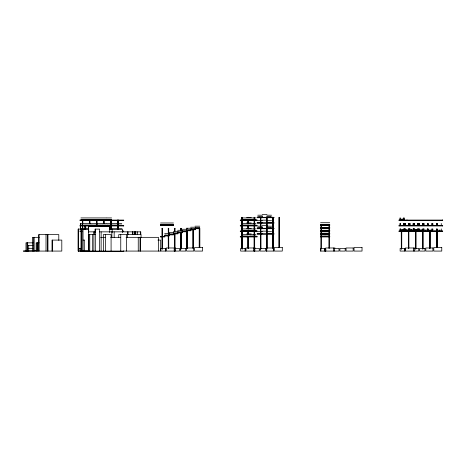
<?xml version="1.0" encoding="UTF-8"?>
<svg xmlns="http://www.w3.org/2000/svg" width="466" height="466" viewBox="0 0 466 466"><rect width="100%" height="100%" fill="white"/><g stroke="black" fill="none" stroke-linecap="round" stroke-linejoin="round"><path stroke-width="0.7" d="M401.348 230.105L402.1 229.866M401.57 230.105L401.948 229.901M405.997 230.105L407.581 230.105M406.218 230.105L406.9 229.855M410.651 230.105L411.554 229.855M410.872 230.105L411.402 229.866M415.299 230.105L416.051 229.866M415.521 230.105L415.899 229.901M420.175 230.105L421.747 229.954M420.617 230.105L421.305 229.954M425.266 230.105L426.396 229.954M429.477 230.105L430.84 230.105M438.78 230.105L440.143 230.105M401.669 219.043L402.834 219.043M401.878 229.866L402.933 230.105M415.829 229.866L416.202 229.855M262.346 214.663L266.954 214.663M257.745 215.193L262.393 215.193M266.907 215.193L271.562 215.193M257.389 216.917L262.696 216.917M266.604 216.917L271.911 216.917M258.869 217.028L262.434 217.028M266.867 217.028L270.431 217.028M241.825 217.319L241.825 248.92L241.778 217.319L242.308 217.319L242.308 248.92M247.976 217.319L248.512 217.319M279.518 217.319L278.988 217.319L278.988 247.481M246.66 217.406L251.267 217.406M80.933 217.937L106.51 217.937M106.848 217.937L111.601 217.937M242.058 217.937L254.308 217.937M254.558 217.937L255.875 217.937M400.009 217.937L399.933 220.465M400.23 217.937L400.212 220.063M404.086 217.937L404.069 220.063L399.991 220.022M80.933 219.667L106.51 219.667M106.848 219.667L111.601 219.667M241.703 219.667L254.226 219.667M254.558 219.667L256.23 219.667M81.824 219.771L85.68 219.771M86.921 219.771L91.68 219.771M92.012 219.771L95.868 219.771M97.109 219.771L100.965 219.771M102.205 219.771L106.056 219.771M107.296 219.771L111.153 219.771M243.188 219.771L244.609 219.771M244.918 219.771L247.743 219.771M250.19 219.771L253.015 219.771M262.346 220.156L266.954 220.156M123.746 220.465L79.907 220.465L79.907 220.063L123.746 220.063L123.653 220.465M257.745 220.686L262.393 220.686M266.907 220.686L271.562 220.686M257.389 222.41L262.696 222.41M266.604 222.41L271.911 222.41M258.869 222.521L262.434 222.521M266.867 222.521L270.431 222.521M320.556 222.725L329.701 222.725M246.66 222.899L251.267 222.899M160.52 222.987L173.428 222.987M80.933 223.43L106.51 223.43M106.848 223.43L111.601 223.43M111.939 223.43L116.698 223.43M117.036 223.43L121.795 223.43M242.058 223.43L254.308 223.43M254.558 223.43L255.875 223.43M399.974 223.43L399.933 225.958M400.23 223.43L400.212 225.556M400.638 223.43L400.655 225.556M403.847 223.43L403.847 225.556L403.865 223.43M404.086 223.43L404.069 225.556M404.622 223.43L404.645 225.556M404.884 223.43L404.867 225.556M405.309 223.43L405.309 225.556L405.327 223.43M408.699 223.43L408.717 225.556M409.276 223.43L409.294 225.556M409.498 223.43L409.515 225.556M413.831 223.43L413.814 225.556M414.146 223.43L414.169 225.556M418.445 223.43L418.462 225.556M418.8 223.43L418.817 225.556M423.099 223.43L423.116 225.556M423.448 223.43L423.472 225.556M427.747 223.43L427.765 225.556M431.959 223.43L431.994 225.556L431.976 223.43M441.261 223.43L441.279 225.556M80.315 223.61L80.519 229.389M320.556 224.449L329.701 224.449M321.01 224.554L324.866 224.554M325.396 224.554L329.246 224.554M160.52 224.717L173.428 224.717M160.968 224.822L164.824 224.822M165.046 224.822L168.902 224.822M169.123 224.822L172.973 224.822M80.933 225.16L96.701 225.16L96.666 225.556M96.916 225.16L106.51 225.16M106.848 225.16L111.601 225.16M111.939 225.16L116.698 225.16M117.036 225.16L121.795 225.16M241.703 225.16L254.226 225.16M254.558 225.16L256.23 225.16M81.824 225.264L85.68 225.264M86.921 225.264L91.68 225.264M92.012 225.264L95.868 225.264M97.109 225.264L100.965 225.264M102.205 225.264L106.056 225.264M107.296 225.264L111.153 225.264M112.393 225.264L116.244 225.264M117.484 225.264L121.341 225.264M243.188 225.264L244.609 225.264M244.918 225.264L247.743 225.264M250.19 225.264L253.015 225.264M254.745 225.264L255.916 225.16M262.346 225.649L266.954 225.649M320.556 225.649L329.701 225.649M123.746 225.958L79.907 225.958L79.907 225.556L123.746 225.556L123.653 225.958M195.027 226.179L199.786 226.179M257.745 226.179L262.393 226.179M266.907 226.179L271.562 226.179M84.439 226.354L85.773 226.354L85.761 229.26M110.704 226.354L88.307 226.354L88.307 229.26M190.687 227.21L195.44 227.21M320.556 227.373L329.701 227.373M321.01 227.478L324.866 227.478M325.396 227.478L329.246 227.478M195.289 227.903L199.786 227.903M257.389 227.903L262.696 227.903M266.604 227.903L271.911 227.903M195.481 228.014L199.332 228.014M258.869 228.014L262.434 228.014M266.867 228.014L270.431 228.014M186.342 228.235L191.072 228.235M162.034 228.305L162.57 228.305M168.768 228.305L168.238 228.305L168.29 233.996M174.971 228.305L174.441 228.305L174.494 231.148M180.645 228.305L181.175 228.305L181.175 230.437M186.843 228.305L187.379 228.305M246.66 228.392L251.267 228.392M320.556 228.567L329.701 228.567M199.605 228.701L195.26 228.701L195.26 228.305L199.78 228.305L199.78 247.516M80.933 228.923L88.476 228.923M110.611 228.923L111.601 228.923M111.939 228.923L116.698 228.923M117.036 228.923L121.795 228.923M190.944 228.934L195.44 228.934M242.058 228.923L254.308 228.923M254.558 228.923L255.875 228.923M400.009 228.923L399.933 231.451M400.23 228.923L400.212 231.049M400.638 228.923L400.655 231.049M403.847 228.923L403.847 231.049L403.865 228.923M404.086 228.923L404.069 231.049M404.622 228.923L404.645 231.049M404.884 228.923L404.867 231.049M408.478 231.049L408.513 228.923M408.699 228.923L408.688 248.215M409.276 228.923L409.294 231.049M409.532 228.923L409.515 231.049M413.925 228.923L413.948 231.049M414.146 228.923L414.169 231.049M418.445 228.923L418.462 231.049M418.8 228.923L418.817 231.049M423.099 228.923L423.116 231.049M423.448 228.923L423.472 231.049M427.747 228.923L427.765 231.049M428.103 228.923L428.12 231.049L428.097 228.923M436.607 228.923L436.694 247.498L436.741 231.049M441.296 228.923L441.279 231.049M191.136 229.039L194.992 229.039M109.487 229.103L122.441 229.103L122.441 232.645M182.002 229.266L186.732 229.266M186.604 229.965L191.101 229.965M186.796 230.07L190.652 230.07M177.662 230.297L182.422 230.297M320.556 230.297L329.701 230.297M321.01 230.402L324.866 230.402M325.396 230.402L329.246 230.402M80.933 230.653L81.923 230.653M241.703 230.653L254.226 230.653M254.558 230.653L256.23 230.653M243.188 230.757L244.609 230.757M244.918 230.757L247.743 230.757M250.19 230.757L253.015 230.757M254.745 230.757L255.916 230.757M182.119 230.996L186.761 230.996M81.265 231.049L79.907 231.049L79.907 231.451L81.94 231.451M122.214 231.049L123.746 231.049L123.653 231.451M182.456 231.101L186.307 231.101M262.346 231.142L266.954 231.142M173.317 231.328L177.96 231.328M122.214 231.451L123.746 231.451M320.556 231.491L329.701 231.491M257.745 231.672L262.393 231.672M266.907 231.672L271.562 231.672M81.358 231.847L80.979 231.847L80.979 251.337M81.591 231.847L81.999 231.847M88.517 231.847L95.588 231.847M99.433 231.847L140.773 231.847L140.773 234.695M177.779 232.027L182.422 232.027M178.111 232.132L181.967 232.132M168.977 232.359L173.62 232.359M173.434 233.058L178.076 233.058M173.771 233.163L177.628 233.163M320.556 233.221L329.701 233.221M164.638 233.39L169.397 233.39M257.389 233.396L262.696 233.396M266.604 233.396L271.911 233.396M321.01 233.326L324.866 233.326M325.396 233.326L329.246 233.326M258.869 233.507L262.434 233.507M266.867 233.507L270.431 233.507M246.66 233.885L251.267 233.885M169.094 234.083L173.736 234.083M169.432 234.194L173.282 234.194M242.058 234.415L254.308 234.415M254.558 234.415L255.875 234.415M320.556 234.415L329.701 234.415M95.39 234.596L88.825 234.596L88.825 251.075M126.688 234.596L141.047 234.596L141.047 237.462M164.638 235.114L169.397 235.114M165.086 235.219L166.374 235.219M167.661 235.219L168.942 235.219M241.703 236.145L254.226 236.145M254.558 236.145L256.23 236.145M320.556 236.145L329.701 236.145M243.188 236.25L244.609 236.25M244.918 236.25L247.743 236.25M250.19 236.25L253.015 236.25M254.745 236.25L255.916 236.25M321.01 236.25L324.866 236.25M325.396 236.25L329.246 236.25M39.266 237.34L32.434 237.34L32.434 251.075M100.586 237.34L105.491 237.34M110.634 237.34L120.758 237.34M126.053 237.34L158.469 237.34L158.469 251.075M83.018 240.089L84.294 240.089M157.904 240.089L160.671 240.089L160.671 251.075L78.154 251.075L78.154 229.103L88.68 229.103L88.68 251.075M32.981 242.833L25.991 242.833L25.991 251.075M39.138 242.833L36.167 242.833L36.167 251.075M27.669 245.582L32.94 245.582M175.531 247.976L166.228 247.976L166.228 251.075L179.515 251.075L179.515 248.419L175.088 248.419L175.088 251.075M255.269 247.976L245.966 247.976L245.966 251.075L259.259 251.075L259.259 248.419L254.826 248.419L254.826 251.075M335.007 247.976L325.705 247.976L325.705 251.075M414.746 247.976L405.443 247.976L405.443 251.075L418.736 251.075L418.736 248.419L414.303 248.419L414.303 251.075M28.711 248.326L32.94 248.326M78.568 248.326L81.282 248.326M325.705 249.304L325.175 249.304L325.175 251.075M36.587 250.807L23.3 251.075L61.803 251.075L61.803 240.089L52.023 240.089L52.023 251.075M83.053 250.807L89.198 250.807M415.981 229.855L416.359 229.866M411.332 229.855L411.705 229.866M402.03 229.855L402.711 230.105M416.138 229.866L416.505 229.901M411.484 229.866L412.235 230.105M406.835 229.866L407.36 230.105M416.284 229.901L416.884 230.105M411.635 229.901L412.014 230.105M442.613 220.063L442.613 220.465M442.613 225.556L442.613 225.958M442.613 231.049L442.613 231.451M440.393 225.515L438.529 225.515M440.393 231.008L438.529 231.008M437.423 225.556L437.423 223.43L437.405 225.556M437.423 231.049L437.423 228.923L437.405 231.049M437.172 231.049L437.172 247.498M437.038 231.049L437.038 247.498M436.875 231.049L436.875 247.498M436.625 228.923L436.625 231.049M435.739 225.515L433.881 225.515M435.739 231.008L433.881 231.008M432.774 225.556L432.774 223.43L432.745 225.556M432.774 231.049L432.774 228.923L432.751 231.049M431.091 225.515L429.227 225.515M431.091 231.008L429.227 231.008M430.135 231.049L430.083 248.215M429.955 231.049L429.955 248.215M429.786 231.049L429.786 248.215M429.658 231.049L429.658 248.215M429.605 231.049L429.605 248.215M428.12 225.556L428.137 223.43L428.097 225.556M426.879 225.515L425.021 225.515M426.879 231.008L425.021 231.008M423 231.049L423 248.931M422.866 231.049L422.866 248.931M422.703 248.931L422.691 228.923L422.656 231.049M422.516 231.049L422.516 248.931M422.231 225.515L419.924 225.515M422.231 231.008L420.367 231.008M417.577 225.515L415.719 225.515M417.577 231.008L415.276 231.008M415.963 231.049L415.963 248.931M415.777 231.049L415.777 248.931M415.614 231.049L415.614 248.931M415.427 231.049L415.427 248.931M413.837 231.049L413.796 228.923L413.814 231.049M413.418 247.976L413.418 251.075M412.928 225.515L411.064 225.515M412.928 231.008L410.622 231.008M409.177 225.556L409.142 223.43L409.16 225.556M409.177 231.049L409.142 228.923L409.16 231.049M408.822 231.049L408.874 248.215M408.496 228.923L408.525 248.215M408.391 231.049L408.391 248.215M408.274 225.515L406.416 225.515M408.274 231.008L405.973 231.008M407.267 220.063L407.267 220.465M406.329 220.063L406.329 220.465M404.529 225.556L404.488 223.43L404.511 225.556M404.529 231.049L404.488 228.923L404.511 231.049M404.558 248.419L404.558 251.075M403.626 225.515L401.762 225.515M403.626 231.008L401.319 231.008M403.183 220.022L401.319 220.022M401.762 230.903L401.733 248.931M401.599 231.049L401.599 248.931M401.436 231.049L401.436 248.931M401.255 231.049L401.302 248.931M334.565 251.075L334.565 248.419L338.998 248.419L338.998 251.075L320.387 251.075L320.387 248.419L325.262 248.419L325.262 251.075M333.679 247.976L333.679 251.075M329.602 224.851L329.602 248.238M329.246 224.449L329.246 224.851M329.246 227.373L329.246 227.775M329.246 230.297L329.246 230.699M329.246 233.221L329.246 233.617M329.246 236.145L329.246 236.542M328.897 224.851L328.897 248.238M325.792 249.304L325.792 251.075M325.396 224.449L325.396 224.851M325.396 227.373L325.396 227.775M325.396 230.297L325.396 230.699M325.396 233.221L325.396 233.617M325.396 236.145L325.396 236.542M325.087 249.304L325.087 251.075M324.866 224.449L324.866 224.851M324.866 227.373L324.866 227.775M324.866 230.297L324.866 230.699M324.866 233.221L324.866 233.617M324.866 236.145L324.866 236.542M324.819 248.419L324.819 251.075M321.627 224.851L321.627 248.949M321.01 224.449L321.01 224.851M321.01 227.373L321.01 227.775M321.01 230.297L321.01 230.699M321.01 233.221L321.01 233.617M321.01 236.145L321.01 236.542M320.923 224.851L320.835 251.075M279.466 217.319L279.466 247.481M279.338 217.319L279.338 247.481M279.169 217.319L279.169 247.481M273.315 217.319L273.315 251.075M273.134 217.319L273.134 248.203M272.971 217.319L272.971 248.203M272.837 217.319L272.837 248.203M271.602 227.903L271.602 228.305M271.602 233.396L271.602 233.798M270.431 216.917L270.431 217.319M270.431 222.41L270.431 222.812M270.431 227.903L270.431 228.305M270.431 233.396L270.431 233.798M267.065 217.319L267.117 248.203M266.867 216.917L266.931 248.203M266.768 217.319L266.768 251.075M266.634 217.319L266.634 251.075M262.434 216.917L262.434 217.319M262.434 222.41L262.434 222.812M262.434 227.903L262.434 228.305M262.434 233.396L262.434 233.798M260.861 217.319L260.913 248.92M260.727 217.319L260.727 248.92M260.564 217.319L260.564 220.907M260.564 222.346L260.564 225.934M260.564 227.373L260.564 231.684M260.564 233.117L260.564 248.92M260.43 217.319L260.43 220.907M260.43 223.063L260.43 225.934M260.43 228.812L260.43 231.684M260.383 233.839L260.43 248.92M258.869 216.917L258.869 217.319M258.869 222.41L258.869 222.812M258.869 227.903L258.869 228.305M258.869 233.396L258.869 233.798M257.704 227.903L257.704 228.305M257.704 233.396L257.704 233.798M255.916 230.653L255.916 231.049M255.916 236.145L255.916 236.542M254.745 219.667L254.745 220.063M254.745 225.16L254.745 225.556M254.745 230.653L254.745 231.049M254.745 236.145L254.745 236.542M254.663 251.075L254.71 217.319L254.18 217.319L254.18 251.075M254.529 217.319L254.529 251.075M254.366 217.319L254.366 251.075M254.232 217.319L254.232 251.075M253.941 247.976L253.941 251.075M253.015 219.667L253.015 220.063M253.015 225.16L253.015 225.556M253.015 230.653L253.015 231.049M253.015 236.145L253.015 236.542M250.19 219.667L250.19 220.063M250.19 225.16L250.19 225.556M250.19 230.653L250.19 231.049M250.19 236.145L250.19 236.542M248.512 220.191L248.512 223.785M248.512 225.934L248.512 228.812M248.512 231.684L248.512 234.555M248.512 236.711L248.512 248.203M248.46 220.191L248.46 223.785M248.46 225.934L248.46 228.812M248.46 231.684L248.46 234.555M248.46 236.711L248.46 248.203M248.326 220.191L248.326 223.785M248.326 225.934L248.326 228.812M248.326 231.684L248.326 234.555M248.326 236.711L248.326 248.203M248.162 220.191L248.162 223.785M248.162 225.934L248.162 228.812M248.162 231.684L248.162 234.555M248.162 236.711L248.162 248.203M247.743 219.667L247.79 220.465M247.743 225.16L247.743 225.556M247.743 230.653L247.743 231.049M247.743 236.145L247.79 236.944M246.852 220.063L246.852 220.465M246.852 236.542L246.852 236.944M245.081 248.419L245.081 251.075M244.918 219.667L244.918 220.063M244.918 225.16L244.918 225.556M244.918 230.653L244.918 231.049M244.918 236.145L244.918 236.542M243.188 219.667L243.188 220.063M243.188 225.16L243.188 225.556M243.188 230.653L243.188 231.049M243.188 236.145L243.188 236.542M242.256 217.319L242.256 248.92M242.122 217.319L242.122 248.92M242.017 219.667L242.017 220.063M242.017 225.16L242.017 225.556M242.017 230.653L242.017 231.049M242.017 236.145L242.017 236.542M241.959 217.319L241.959 248.92M240.456 220.063L240.456 220.465M240.456 225.556L240.456 225.958M240.456 231.049L240.456 231.451M240.456 236.542L240.456 236.944M199.728 228.305L199.728 247.516M199.605 228.305L199.594 247.516M199.431 228.305L199.431 247.516M199.332 227.903L199.297 247.516M199.25 228.305L199.25 247.516M195.481 227.903L195.481 228.305M194.992 228.934L194.992 229.336M193.576 229.726L193.576 248.227M193.53 229.726L193.53 248.227M193.396 229.726L193.396 248.227M193.233 229.726L193.233 248.227M193.099 229.726L193.099 248.227M193.046 229.726L193.046 248.227M191.136 228.934L191.136 229.336M190.652 229.965L190.652 230.361M187.192 230.437L187.192 248.227M187.029 230.437L187.029 248.227M186.895 230.437L186.895 248.227M186.796 229.965L186.843 248.227M186.307 230.996L186.307 231.392M182.456 230.996L182.456 231.392M181.967 232.027L181.967 232.423M181.175 232.575L181.123 248.937M180.989 228.305L180.989 230.437M180.989 232.575L180.989 248.937M180.825 228.305L180.825 230.437M180.825 232.575L180.825 248.937M180.691 228.305L180.645 230.437M180.691 232.575L180.691 248.937M178.111 232.027L178.111 232.423M177.628 233.058L177.628 233.454M174.919 228.305L174.919 231.148M174.919 233.996L174.919 251.075M174.791 228.305L174.791 231.148M174.791 233.996L174.791 251.075M174.622 228.305L174.622 231.148M174.622 233.996L174.622 251.075M174.494 233.996L174.494 251.075M174.202 247.976L174.202 251.075M173.771 233.058L173.771 233.454M173.282 234.083L173.282 234.485M172.973 224.717L172.973 225.113M169.432 234.083L169.432 234.485M169.123 224.717L169.123 225.113M168.902 224.717L168.902 225.113M168.942 235.114L168.942 235.516M168.721 228.305L168.768 233.996M168.721 235.417L168.768 248.227M168.587 228.305L168.587 233.996M168.587 235.417L168.587 248.227M168.424 228.305L168.424 233.996M168.424 235.417L168.424 248.227M168.238 235.417L168.29 248.227M168.051 225.113L168.051 225.515M168.051 235.516L168.051 235.912M167.113 225.113L167.113 225.515M167.113 235.516L167.113 235.912M165.343 248.419L165.343 251.075M165.046 224.717L165.046 225.113M165.086 235.114L165.086 235.516M164.824 224.717L164.824 225.113M162.518 228.305L162.518 248.937M162.384 228.305L162.384 248.937M162.22 228.305L162.22 248.937M162.086 228.305L162.034 248.937M160.968 224.717L160.968 225.113M160.718 225.113L160.718 225.515M160.718 236.542L160.718 236.944M140.633 231.847L140.633 234.695M140.598 237.34L140.615 251.075M140.039 237.34L140.039 251.075M138.251 237.34L138.251 251.075M137.4 231.847L137.4 234.695M135.792 231.847L135.792 234.695M135.67 231.847L135.67 234.695M134.325 231.847L134.325 234.695M134.103 231.847L134.103 234.695M132.594 231.847L132.594 234.695M132.338 231.847L132.338 234.695M128.057 231.847L128.057 234.695M127.393 231.847L127.393 237.544M126.391 251.075L126.391 234.596L118.731 234.596L118.731 237.462M123.653 250.807L123.746 251.337L79.907 251.337L79.907 248.326M121.341 225.16L121.341 225.556M120.758 234.596L120.758 251.075M118.218 220.063L118.271 223.668M118.218 225.835L118.218 228.719M118.084 220.063L118.084 229.441M117.921 220.063L117.921 229.441M117.787 220.063L117.735 229.441M117.484 225.16L117.484 225.556M116.244 225.16L116.244 225.556M114.164 231.847L114.164 237.544M112.393 225.16L112.393 225.556M112.155 229.103L112.155 232.645M111.863 231.847L111.863 237.544M111.153 219.667L111.182 229.441M111.083 251.075L111.083 234.596L103.33 234.596L103.33 237.462M110.995 220.063L110.995 229.441M110.832 220.063L110.832 229.441M110.652 220.063L110.698 229.441M109.737 226.354L109.737 232.645M109.487 226.354L109.487 229.26M107.296 219.667L107.296 220.063M107.296 225.16L107.296 225.556M106.056 219.667L106.056 220.063M106.056 225.16L106.056 225.556M105.491 234.596L105.491 251.075M104.04 220.063L104.04 223.668M103.912 220.063L103.912 223.668M103.743 220.063L103.743 223.668M103.615 220.063L103.563 223.668M103.417 237.34L103.417 251.075M102.205 219.667L102.205 220.063M102.205 225.16L102.205 225.556M101.763 219.667L101.763 220.063M101.763 225.16L101.763 225.556M101.134 231.847L101.134 251.075M100.965 219.667L100.965 220.063M100.965 225.16L100.965 225.556M99.648 251.075L99.648 229.103L95.064 229.103L95.064 232.645M97.109 219.667L97.109 220.063M97.109 225.16L97.109 225.556M96.957 220.063L96.957 226.558M96.823 220.063L96.823 226.558M96.666 219.667L96.666 220.063M96.66 220.063L96.66 226.558M96.526 220.063L96.526 226.558M95.868 219.667L95.868 220.063M95.868 225.16L95.868 225.556M95.314 229.103L95.314 251.075M94.173 231.847L94.173 234.695M93.911 231.847L93.87 251.075M92.682 234.596L92.682 251.075M92.012 219.667L92.012 220.063M92.012 225.16L92.012 225.556M91.569 219.667L91.569 220.063M91.569 225.16L91.569 225.556M90.771 219.667L90.771 220.063M90.771 225.16L90.771 225.556M89.868 220.063L89.915 223.668M89.734 220.063L89.734 223.668M89.757 234.596L89.757 251.075M89.571 220.063L89.571 223.668M89.437 220.063L89.385 223.668M88.517 226.354L88.517 232.173M88.313 220.063L88.313 220.465M87.375 220.063L87.375 220.465M86.921 219.667L86.921 220.063M86.921 225.16L86.921 225.556M86.478 219.667L86.478 220.063M86.478 225.16L86.478 225.556M85.68 219.667L85.68 220.063M85.68 225.16L85.68 225.556M85.627 226.354L85.627 229.26M85.587 226.354L85.587 229.26M84.608 225.777L84.608 229.389M84.264 240.089L84.317 251.075M83.018 229.103L83.053 251.075M82.831 220.063L82.779 223.668M82.831 225.835L82.779 228.719M82.645 220.063L82.645 229.441M82.482 220.063L82.482 229.441M82.348 220.063L82.348 229.441M81.999 229.103L81.999 251.075M81.824 219.667L81.824 220.063M81.824 225.16L81.824 225.556M81.591 229.103L81.591 251.075M81.381 219.667L81.381 220.063M81.381 225.16L81.381 225.556M81.358 229.103L81.358 251.075M81.171 248.419L81.171 251.075M80.979 220.063L80.979 220.465M80.979 225.556L80.979 225.958M80.979 231.049L80.979 231.451M80.356 229.389L80.356 223.61L80.315 229.389M78.568 229.103L78.568 251.075M78.445 229.103L78.428 251.075M78.282 229.103L78.247 251.075M58.792 240.328L58.792 234.596L38.789 234.596L38.794 251.075M52.606 240.089L52.606 251.075M47.957 234.596L47.957 251.075M47.584 234.596L47.584 251.075M46.017 234.596L46.017 251.075M38.981 234.596L38.981 251.075M37.461 242.833L37.461 251.075M37.006 242.833L37.006 251.075M34.169 237.34L34.169 251.075M33.313 237.34L33.313 251.075M28.711 245.582L28.711 251.075M27.669 242.833L27.669 251.075M27.418 242.833L27.418 251.075M26.97 242.833L26.97 251.075M273.938 217.319L257.104 217.319L257.104 217.715L273.938 217.715L273.938 217.319M403.865 217.937L403.824 220.063L403.865 217.937M257.104 220.063L240.27 220.063L240.27 220.465L257.104 220.465L257.104 220.063M442.7 220.063L398.861 220.063L398.861 220.465L442.7 220.465L442.7 220.063M273.938 222.812L257.104 222.812L257.104 223.208L273.938 223.208L273.938 222.812M408.513 223.43L408.472 225.556L408.525 223.43M409.975 223.43L409.94 225.556L409.975 223.43M413.167 223.43L413.15 225.556L413.173 223.43M413.389 223.43L413.342 225.556L413.389 223.43M413.965 223.43L413.925 225.556L413.971 223.43M414.629 223.43L414.589 225.556L414.612 223.43M417.816 223.43L417.798 225.556L417.816 223.43M418.037 223.43L417.996 225.556L418.049 223.43M419.278 223.43L419.26 225.556L419.278 223.43M422.691 223.43L422.656 225.556L422.674 223.43M423.932 223.43L423.914 225.556L423.932 223.43M427.345 223.43L427.322 225.556L427.345 223.43M436.648 223.43L436.625 225.556L436.654 223.43M329.782 224.851L320.48 224.851L320.48 225.247L329.782 225.247L329.782 224.851M173.556 225.113L160.531 225.113L160.531 225.515L173.556 225.515L173.556 225.113M257.104 225.556L240.27 225.556L240.27 225.958L257.104 225.958L257.104 225.556M442.7 225.556L398.861 225.556L398.861 225.958L442.7 225.958L442.7 225.556M329.782 227.775L320.48 227.775L320.48 228.171L329.782 228.171L329.782 227.775M273.938 228.305L257.104 228.305L257.104 228.701L273.938 228.701L273.938 228.305M405.327 228.923L405.28 231.049L405.327 228.923M409.975 228.923L409.94 231.049L409.975 228.923M413.167 228.923L413.15 231.049L413.167 228.923M413.389 228.923L413.342 231.049L413.371 228.923M414.629 228.923L414.589 231.049L414.629 228.923M417.816 228.923L417.798 231.049L417.827 228.923M418.037 228.923L418.002 231.049L418.019 228.923M419.278 228.923L419.26 231.049L419.289 228.923M423.932 228.923L423.914 231.049L423.932 228.923M427.345 228.923L427.322 231.049L427.345 228.923M431.994 228.923L431.976 231.049L431.999 228.923M195.26 229.336L190.92 229.336L190.92 229.732L195.26 229.732L195.26 229.336M190.92 230.361L186.581 230.361L186.581 230.763L190.92 230.763L190.92 230.361M329.782 230.699L320.48 230.699L320.48 231.095L329.782 231.095L329.782 230.699M257.104 231.049L240.27 231.049L240.27 231.451L257.104 231.451L257.104 231.049M442.7 231.049L398.861 231.049L398.861 231.451L442.7 231.451L442.7 231.049M186.581 231.392L182.235 231.392L182.235 231.794L186.581 231.794L186.581 231.392M182.235 232.423L177.895 232.423L177.895 232.825L182.235 232.825L182.235 232.423M177.895 233.454L173.556 233.454L173.556 233.85L177.895 233.85L177.895 233.454M329.782 233.617L320.48 233.617L320.48 234.019L329.782 234.019L329.782 233.617M273.938 233.798L257.104 233.798L257.104 234.194L273.938 234.194L273.938 233.798M173.556 234.485L169.21 234.485L169.21 234.881L173.556 234.881L173.556 234.485M169.21 235.516L164.871 235.516L164.871 235.912L169.21 235.912L169.21 235.516M164.871 236.542L160.531 236.542L160.531 236.944L164.871 236.944L164.871 236.542M257.104 236.542L240.27 236.542L240.27 236.944L257.104 236.944L257.104 236.542M329.782 236.542L320.48 236.542L320.48 236.944L329.782 236.944L329.782 236.542M202.553 247.528L194.578 247.528L194.578 251.075L202.553 251.075L202.553 247.528M282.291 247.528L274.317 247.528L274.317 251.075L282.291 251.075L282.291 247.528M362.03 247.528L354.055 247.528L354.055 251.075L362.03 251.075L362.03 247.528M441.768 247.528L433.794 247.528L433.794 251.075L441.768 251.075L441.768 247.528M193.693 247.976L186.604 247.976L186.604 251.075L193.693 251.075L193.693 247.976M273.431 247.976L266.342 247.976L266.342 251.075L273.431 251.075L273.431 247.976M353.17 247.976L346.081 247.976L346.081 251.075L353.17 251.075L353.17 247.976M432.908 247.976L425.819 247.976L425.819 251.075L432.908 251.075L432.908 247.976M165.785 248.419L160.91 248.419L160.91 251.075L165.785 251.075L165.785 248.419M185.718 248.419L180.406 248.419L180.406 251.075L185.718 251.075L185.718 248.419M245.524 248.419L240.648 248.419L240.648 251.075L245.524 251.075L245.524 248.419M265.457 248.419L260.144 248.419L260.144 251.075L265.457 251.075L265.457 248.419M345.195 248.419L339.883 248.419L339.883 251.075L345.195 251.075L345.195 248.419M405.001 248.419L400.131 248.419L400.131 251.075L405.001 251.075L405.001 248.419M424.934 248.419L419.621 248.419L419.621 251.075L424.934 251.075L424.934 248.419M248.029 223.785L248.029 220.191L247.976 223.785M248.029 228.812L248.029 225.934L247.976 228.812M248.029 234.555L248.029 231.684L247.976 234.555M248.029 248.203L248.029 236.711L247.976 248.203M187.379 248.227L187.379 230.437L187.326 248.227"/></g></svg>
